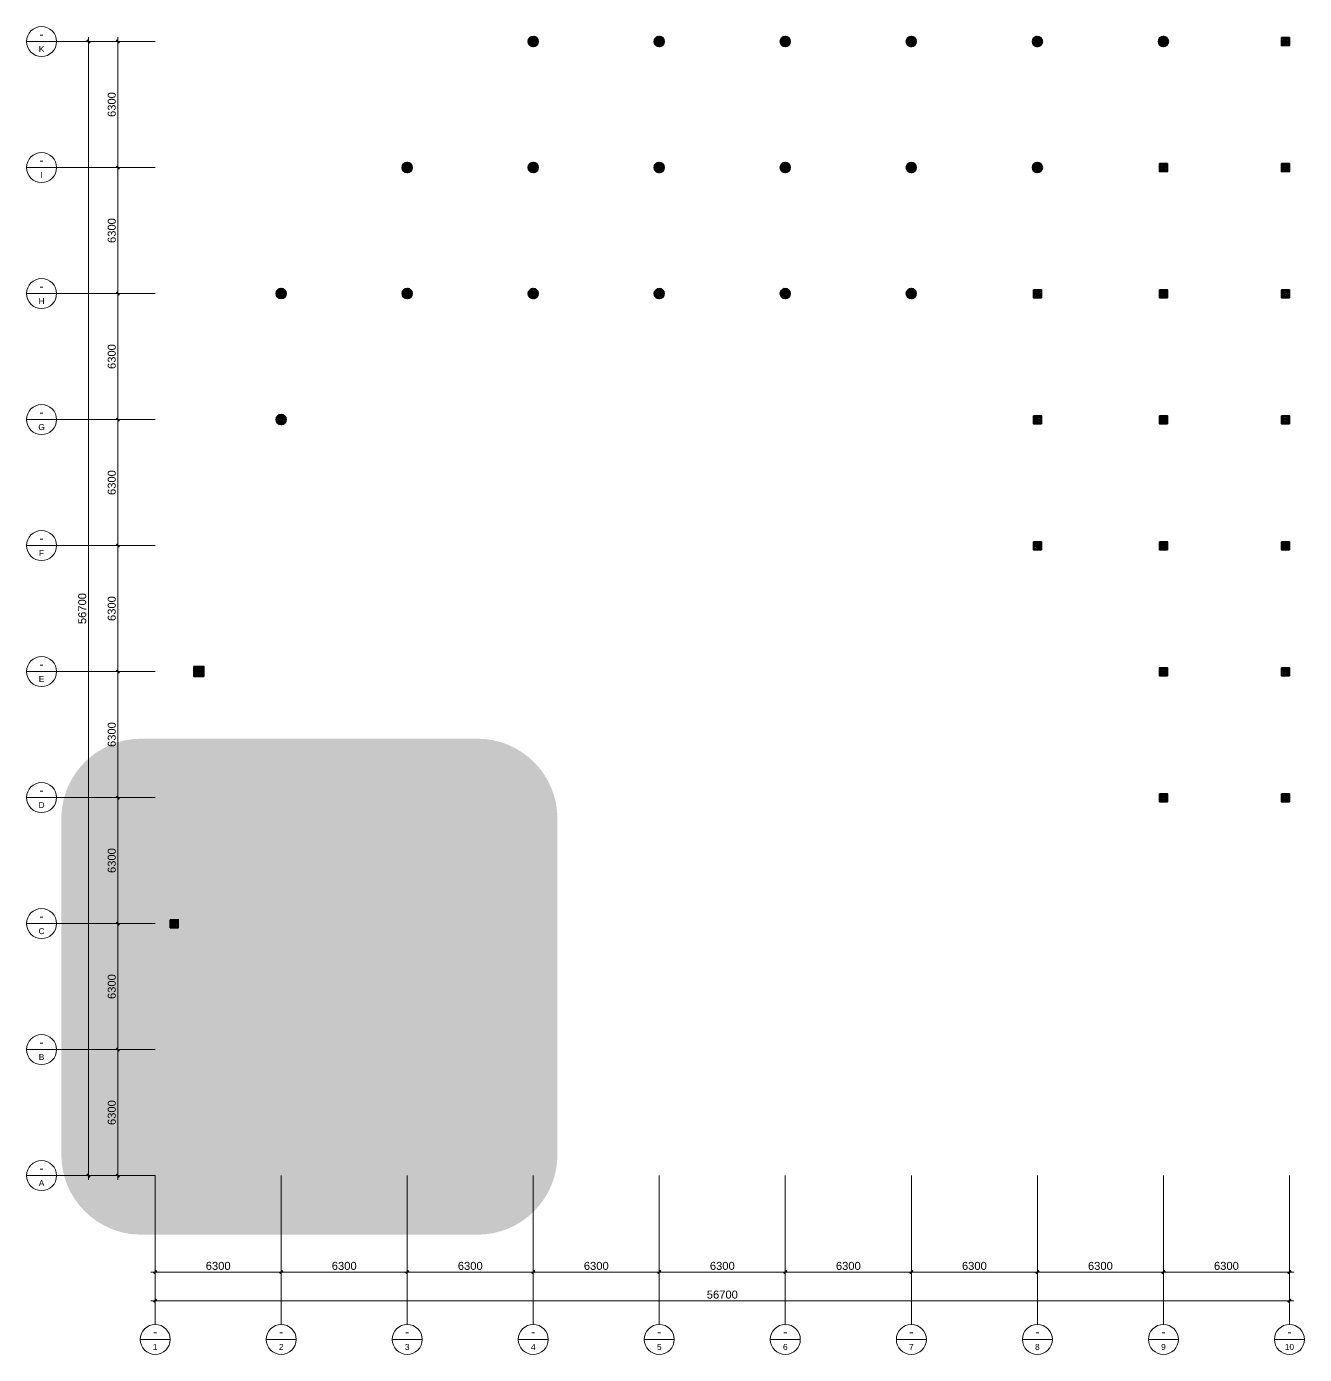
# Model space of a CAD drawing. Header units: millimetres. Extents: x -1030105 to 906887, y -616134 to 1220667.
# Drawn here: x 311515 to 375395, y 505114 to 571505 of the extents above; entities that cross this region are included whole.
import ezdxf
from ezdxf.enums import TextEntityAlignment as Align

# ---------------------------------------------------------------- set-up
doc = ezdxf.new("R2010")
doc.units = ezdxf.units.MM
doc.header["$MEASUREMENT"] = 0
doc.layers.get('Defpoints').update_dxf_attribs({"color": 1})
for name, color, linetype in [('Dien to mau phong', 71, 'Continuous'), ('XR-BC-zColumn$0$LBC - BEACH CLUB - 240809 DG Rev$0$DA-WALL-PATT', 8, 'Continuous'), ('XR-BC-zColumn$0$LBC - BEACH CLUB - 240809 DG Rev$0$LBC - BEACH CLUB - COLUMN$0$Col 2FL$0$Col 2FL$0$S-Hatch', 8, 'Continuous')]:
    doc.layers.add(name, color=color, linetype=linetype)
for name, color, linetype, lineweight in [('GD-DIM', 9, 'Continuous', 9), ('GD-STRUCTURE', 1, 'Continuous', 35), ('GD-TEXT-NOTE', 4, 'Continuous', 9)]:
    doc.layers.add(name, color=color, linetype=linetype, lineweight=lineweight)
doc.styles.add('A1 - LUOI TRUC ( KHOI DE )$0$Arial', font='arial.ttf')
doc.styles.add('arial', font='arial.ttf', dxfattribs={"height": 1.25})
doc.dimstyles.new('DIM 200', dxfattribs={"dimscale": 200, "dimtxt": 2, "dimasz": 0.8, "dimexe": 1, "dimexo": 1, "dimgap": 0.5, "dimtad": 1, "dimdec": 0, "dimtxsty": 'arial', "dimblk": 'USS', "dimcen": 1.2, "dimdle": 1, "dimclrd": 8, "dimclre": 8, "dimclrt": 256, "dimadec": 1, "dimazin": 2, "dimtfac": 1, "dimtdec": 0, "dimtix": 1, "dimtmove": 2, "dimatfit": 0, "dimldrblk": 'LEADER-ARROW', "dimfxl": 1, "dimlwd": 9, "dimlwe": 9, "dimarcsym": 0})

# ---------------------------------------------------------------- blocks, each defined once
blk = doc.blocks.new('XR_BC_Col_BFL$0$C_45x45')
at = {"layer": 'GD-STRUCTURE'}
h = blk.add_hatch(color=256, dxfattribs=at)
h.dxf.hatch_style = 1
h.paths.add_polyline_path([(-249.9999999894644, 249.9999999981665), (-249.9999999894644, -250.0000000018335), (250.0000000105356, -250.0000000018335), (250.0000000105356, 249.9999999981665)])
blk.add_lwpolyline([(-249.9999999894644, 249.9999999981665), (-249.9999999894644, -250.0000000018335), (250.0000000105356, -250.0000000018335), (250.0000000105356, 249.9999999981665)], close=True, dxfattribs=at)
blk = doc.blocks.new('XR-BC-zColumn$0$LBC - BEACH CLUB - 240809 DG Rev$0$LBC - BEACH CLUB - COLUMN$0$RGSERHG')
h = blk.add_hatch()
h.set_pattern_fill('1BT-01', color=8, scale=20, angle=175, pattern_type=2)
h.set_pattern_definition([(225, (-7119615, -1076695), (-141.8123164251557, 25.00533762429768), [15, -165]), (170, (-7119615, -1076695), (14.53309575937185, -152.2845582153077), [12, -132]), (275.4514, (-7119626.81769274, -1076692.91622281), (-127.279318845554, -127.2791203212298), [12.748038, -140.2284224]), (221.1842, (-7119618.48622971, -1076734.847787924), (-209.7507883188072, 51.58107015833942), [22.5, -247.5]), (271.6356, (-7119635.965459294, -1076730.54935445), (-203.20119966676, -177.7899671973613), [19.12205759999999, -210.3426]), (166.1842000000001, (-7119618.48622971, -1076734.847787924), (-203.2010608876388, -177.790125901653), [18, -198]), (196, (-7119637.538566244, -1076723.142726088), (-111.9090184227618, 90.62213634221807), [15, -165]), (141, (-7119637.538566244, -1076723.142726088), (-61.11808688085385, -140.2368603442294), [12, -132]), (246.4514, (-7119646.864312973, -1076715.590875433), (-173.0271425618234, -49.61458870558845), [12.748038, -140.2284224]), (212.5, (-7119615, -1076695), (-8.225438896689198, -66.1134581984397), [0, -130.3999999999999, 0, -134, 0, -132.5]), (182.5, (-7119615, -1076695), (-59.28874482535977, -73.99656706248861), [0, -76.39999999999999, 0, -127.4, 0, -50.5]), (142.5, (-7119570.569716465, -1076698.887146126), (-105.965058807757, 13.79894691157983), [0, -50, 0, -156, 0, -207]), (132.5, (-7119550.645822504, -1076700.630260981), (-117.9383387974469, -9.779205780565105), [0, -65, 0, -103.6, 0, -147]), (220, (-7119615, -1076695), (54.63694682335584, -65.11377766511313), []), (220, (-7119617.135315698, -1076719.406770103), (54.63694682335584, -65.11377766511313), [])])
edge = h.paths.add_edge_path()
edge.add_arc((-7119615, -1076695), 250, 0, 360)
at = {"layer": 'XR-BC-zColumn$0$LBC - BEACH CLUB - 240809 DG Rev$0$LBC - BEACH CLUB - COLUMN$0$Col 2FL$0$Col 2FL$0$S-Hatch'}
h = blk.add_hatch(dxfattribs=at)
h.set_pattern_fill('ANSI32', color=256, scale=250, angle=-90.00000000000001)
h.set_pattern_definition([(315, (-7119759.102973502, -1076233.445467707), (66.29126073623885, 66.29126073623883), []), (315, (-7119759.102973502, -1076277.639641457), (66.29126073623885, 66.29126073623883), [])])
edge = h.paths.add_edge_path()
edge.add_arc((-7119365, -1076695), 1e-09, 0, 0)
h = blk.add_hatch(dxfattribs=at)
h.set_pattern_fill('AR-CONC', color=256, scale=10, angle=-90.00000000000001)
h.set_pattern_definition([(319.9999999999999, (-7119759.102973502, -1076233.445467707), (-6.275213498259527, -71.72601826007535), [7.5, -82.5]), (265, (-7119759.102973502, -1076233.445467707), (75.21921337000119, 13.87513336129999), [6, -66]), (10.45144445999999, (-7119759.625907902, -1076239.422635807), (68.94399909686292, -57.85088467271121), [6.374019199999997, -70.11421119999996]), (316.1842, (-7119739.102973502, -1076233.445467707), (-16.55192807930768, -106.7241330671572), [11.25, -123.75]), (6.635635489999989, (-7119740.482304201, -1076242.339142207), (97.41186007745503, -93.46619456742286), [9.5610342, -105.171376]), (261.1841639899999, (-7119739.102973502, -1076233.445467707), (97.41186002699901, -93.46619450547735), [9, -99.0000001]), (290.9999999999999, (-7119744.102973502, -1076243.445467707), (-40.2618890665339, -59.69070521184616), [7.5, -82.5]), (236, (-7119744.102973502, -1076243.445467707), (72.5150045046853, -24.33153319215819), [6, -66]), (341.4514447399999, (-7119747.458130902, -1076248.419693107), (32.25311528063536, -84.02223767299712), [6.374019000000001, -70.1142112]), (307.5, (-7119759.102973502, -1076233.445467707), (33.28938538313115, -1.215985531729074), [0, -65.19999999999996, 0, -66.99999999999997, 0, -66.24999999999997]), (277.5, (-7119759.102973502, -1076233.445467707), (39.44117118823602, -26.30695374421487), [0, -38.19999999999999, 0, -63.7, 0, -25.25]), (237.5, (-7119759.102973502, -1076211.145467707), (-2.255487173437988, -53.3822436172409), [0, -25, 0, -78, 0, -103.5]), (227.5, (-7119759.102973502, -1076201.145467707), (10.01049823323176, -58.31861693423862), [0, -32.5, 0, -51.8, 0, -73.5])])
edge = h.paths.add_edge_path()
edge.add_arc((-7119365, -1076695), 1e-09, 0, 0)
at = {"color": 0}
blk.add_circle((-7119615, -1076695), 250, dxfattribs=at).dxf.unprotected_set("ltscale", 0)
blk = doc.blocks.new('*U1465')
at = {"layer": 'XR-BC-zColumn$0$LBC - BEACH CLUB - 240809 DG Rev$0$DA-WALL-PATT'}
h = blk.add_hatch(dxfattribs=at)
h.set_pattern_fill('1BT-01', color=256, scale=20, pattern_type=2)
h.set_pattern_definition([(49.99999999999999, (0, 0), (143.4520365201507, -12.55042699651902), [15, -165]), (355, (0, 0), (-27.7502667226, 150.4384267400024), [12, -132]), (100.4514, (11.954336, -1.045868), (115.7018763428043, 137.8879084121907), [12.748038, -140.2284224]), (46.18420000000001, (0, 40), (213.4482097251289, -33.10380286580362), [22.5, -247.5]), (96.6356, (17.787349, 37.2413386), (186.9325411097407, 194.8235741800883), [19.1220576, -210.3426]), (351.1842, (0, 40), (186.9323890267254, 194.8237201850649), [18, -198]), (21, (20, 30), (119.3814104236923, -80.52377813306776), [15, -165]), (326.0000000000001, (20, 30), (48.66306638431634, 145.0300090093706), [12, -132]), (71.4514, (29.9484466, 23.2896788), (168.044525716298, 64.50609934199048), [12.748038, -140.2284224]), (37.50000000000001, (0, 0), (2.431971063458134, 66.5787707662623), [0, -130.4, 0, -134, 0, -132.5]), (7.499999999999999, (0, 0), (52.61390748842972, 78.88234237647205), [0, -76.39999999999999, 0, -127.4, 0, -50.5]), (327.5, (-44.6, 0), (106.7644872344818, -4.510974346875951), [0, -50, 0, -156, 0, -207]), (317.5, (-64.6, 0), (116.6372338684772, 20.02099646646354), [0, -65, 0, -103.6, 0, -147]), (45, (0, 0), (-60.10407640085654, 60.10407640085654), []), (45, (0, 24.5), (-60.10407640085654, 60.10407640085654), [])])
h.paths.add_polyline_path([(6.123233995736766e-15, 0), (400, 0), (400, 400), (6.123233995736766e-15, 400)])
at = {"color": 0}
blk.add_lwpolyline([(6.123233995736766e-15, 0), (400, 0), (400, 400), (6.123233995736766e-15, 400)], close=True, dxfattribs=at).dxf.unprotected_set("ltscale", 0)
blk = doc.blocks.new('cot ngoai nha tang ham')
for p in [(7079273.121179713, 1046875.974125054), (7085573.121179713, 1046875.974125054), (7091873.121179713, 1046875.974125054), (7098173.121179713, 1046875.974125054), (7104473.121179713, 1046875.974125054), (7110773.121179713, 1046875.974125054), (7072973.121179713, 1040575.974125054), (7079273.121179713, 1040575.974125054), (7085573.121179713, 1040575.974125054), (7091873.121179713, 1040575.974125054), (7098173.121179713, 1040575.974125054), (7104473.121179713, 1040575.974125054), (7066673.121179713, 1034275.974125054), (7072973.121179713, 1034275.974125054), (7079273.121179713, 1034275.974125054), (7085573.121179713, 1034275.974125054), (7091873.121179713, 1034275.974125054), (7098173.121179713, 1034275.974125054), (7066673.121179713, 1027975.974125054)]:
    blk.add_blockref('XR-BC-zColumn$0$LBC - BEACH CLUB - 240809 DG Rev$0$LBC - BEACH CLUB - COLUMN$0$RGSERHG', p)
at = {"rotation": 270}
for p in [(-2939.741756570496, -29625.60970710369), (-9039.741756570496, -35925.60970710369), (-2939.741756570496, -35925.60970710369), (-15339.7417565705, -42225.60970710369), (-9039.741756570496, -42225.60970710369), (-2939.741756570496, -42225.60970710369), (-15339.74175656863, -48525.60970710369), (-9039.7420375105, -48528.99420688092), (-2939.742037510499, -48528.99420688092), (-15339.74175656863, -54825.60970710369), (-9039.7420375105, -54828.99420688092), (-2939.742037510499, -54828.99420688092), (-9039.7420375105, -61127.49590625218), (-2939.742037510499, -61127.49590625218), (-9039.742037510485, -67428.81319800223), (-2939.742037510485, -67428.81319800223), (-58489.73261661173, -73725.61189569288)]:
    blk.add_blockref('*U1465', p, dxfattribs=at)
blk = doc.blocks.new('USS')
blk.add_line((1.360799999994924, 1.70530256582424e-13), (-1.360800000005838, 1.70530256582424e-13))
at = {"const_width": 0.5644799999999996}
blk.add_lwpolyline([(0.4846792720936719, 0.4846792720970825), (-0.4846792720973099, -0.4846792720962299)], dxfattribs=at)
blk = doc.blocks.new('*D1546')
at = {"layer": 'Defpoints', "color": 0, "transparency": 16777216}
for p in [(0, -3820.090992348269), (6300, -3820.090992348269), (6300, -4820.090992348269)]:
    blk.add_point(p, dxfattribs=at)
at = {"layer": 'GD-DIM', "color": 8, "lineweight": 9, "transparency": 16777216}
for p, q in [((-1.224646799147353e-14, -4020.090992348269), (-7.347880794884119e-14, -5020.090992348269)), ((6300, -4020.090992348269), (6300, -5020.090992348269)), ((159.9999999999999, -4820.090992348269), (6140, -4820.090992348269))]:
    blk.add_line(p, q, dxfattribs=at)
at = {"layer": 'GD-DIM', "color": 8, "lineweight": 9, "transparency": 16777216, "xscale": 160, "yscale": 160, "zscale": 160, "rotation": 180}
blk.add_blockref('USS', (-6.123233995736766e-14, -4820.090992348269), dxfattribs=at)
at = {"layer": 'GD-DIM', "color": 8, "lineweight": 9, "transparency": 16777216, "xscale": 160, "yscale": 160, "zscale": 160}
blk.add_blockref('USS', (6300, -4820.090992348269), dxfattribs=at)
at = {"layer": 'GD-DIM', "transparency": 16777216, "insert": (3150, -4515.72537161157), "char_height": 400, "attachment_point": 5, "style": 'arial'}
blk.add_mtext('6300', dxfattribs=at)
blk = doc.blocks.new('LEADER-ARROW')
blk.add_line((0.1767766952963825, 0), (-2.599849472562596, 0))
at = {"const_width": 0.25}
for points in [[(0.08838834764793546, -0.08838834764856074), (-1.060660171780398, 1.06066017178)], [(0.08838834764793546, 0.08838834764810599), (-1.060660171780398, -1.06066017178)]]:
    blk.add_lwpolyline(points, dxfattribs=at)
blk = doc.blocks.new('*D1547')
at = {"layer": 'Defpoints', "color": 0, "transparency": 16777216}
for p in [(6300, -3820.090992348269), (12600, -3820.090992348269), (12600, -4820.090992348269)]:
    blk.add_point(p, dxfattribs=at)
at = {"layer": 'GD-DIM', "color": 8, "lineweight": 9, "transparency": 16777216}
for p, q in [((6300, -4020.090992348269), (6300, -5020.090992348269)), ((12600, -4020.090992348269), (12600, -5020.090992348269)), ((6460, -4820.090992348269), (12440, -4820.090992348269))]:
    blk.add_line(p, q, dxfattribs=at)
at = {"layer": 'GD-DIM', "color": 8, "lineweight": 9, "transparency": 16777216, "xscale": 160, "yscale": 160, "zscale": 160, "rotation": 180}
blk.add_blockref('USS', (6300, -4820.090992348269), dxfattribs=at)
at = {"layer": 'GD-DIM', "color": 8, "lineweight": 9, "transparency": 16777216, "xscale": 160, "yscale": 160, "zscale": 160}
blk.add_blockref('USS', (12600, -4820.090992348269), dxfattribs=at)
at = {"layer": 'GD-DIM', "transparency": 16777216, "insert": (9450, -4515.72537161157), "char_height": 400, "attachment_point": 5, "style": 'arial'}
blk.add_mtext('6300', dxfattribs=at)
blk = doc.blocks.new('*D1548')
at = {"layer": 'Defpoints', "color": 0, "transparency": 16777216}
for p in [(12600, -3820.090992348269), (18900, -3820.090992348269), (18900, -4820.090992348269)]:
    blk.add_point(p, dxfattribs=at)
at = {"layer": 'GD-DIM', "color": 8, "lineweight": 9, "transparency": 16777216}
for p, q in [((12600, -4020.090992348269), (12600, -5020.090992348269)), ((18900, -4020.090992348269), (18900, -5020.090992348269)), ((12760, -4820.090992348269), (18740, -4820.090992348269))]:
    blk.add_line(p, q, dxfattribs=at)
at = {"layer": 'GD-DIM', "color": 8, "lineweight": 9, "transparency": 16777216, "xscale": 160, "yscale": 160, "zscale": 160, "rotation": 180}
blk.add_blockref('USS', (12600, -4820.090992348269), dxfattribs=at)
at = {"layer": 'GD-DIM', "color": 8, "lineweight": 9, "transparency": 16777216, "xscale": 160, "yscale": 160, "zscale": 160}
blk.add_blockref('USS', (18900, -4820.090992348269), dxfattribs=at)
at = {"layer": 'GD-DIM', "transparency": 16777216, "insert": (15750, -4515.72537161157), "char_height": 400, "attachment_point": 5, "style": 'arial'}
blk.add_mtext('6300', dxfattribs=at)
blk = doc.blocks.new('*D1549')
at = {"layer": 'Defpoints', "color": 0, "transparency": 16777216}
for p in [(18900, -3820.090992348269), (25200, -3820.090992348269), (25200, -4820.090992348269)]:
    blk.add_point(p, dxfattribs=at)
at = {"layer": 'GD-DIM', "color": 8, "lineweight": 9, "transparency": 16777216}
for p, q in [((18900, -4020.090992348269), (18900, -5020.090992348269)), ((25200, -4020.090992348269), (25200, -5020.090992348269)), ((19060, -4820.090992348269), (25040, -4820.090992348269))]:
    blk.add_line(p, q, dxfattribs=at)
at = {"layer": 'GD-DIM', "color": 8, "lineweight": 9, "transparency": 16777216, "xscale": 160, "yscale": 160, "zscale": 160, "rotation": 180}
blk.add_blockref('USS', (18900, -4820.090992348269), dxfattribs=at)
at = {"layer": 'GD-DIM', "color": 8, "lineweight": 9, "transparency": 16777216, "xscale": 160, "yscale": 160, "zscale": 160}
blk.add_blockref('USS', (25200, -4820.090992348269), dxfattribs=at)
at = {"layer": 'GD-DIM', "transparency": 16777216, "insert": (22050, -4515.72537161157), "char_height": 400, "attachment_point": 5, "style": 'arial'}
blk.add_mtext('6300', dxfattribs=at)
blk = doc.blocks.new('*D1550')
at = {"layer": 'Defpoints', "color": 0, "transparency": 16777216}
for p in [(25200, -3820.090992348269), (31500, -3820.090992348269), (31500, -4820.090992348269)]:
    blk.add_point(p, dxfattribs=at)
at = {"layer": 'GD-DIM', "color": 8, "lineweight": 9, "transparency": 16777216}
for p, q in [((25200, -4020.090992348269), (25200, -5020.090992348269)), ((31500, -4020.090992348269), (31500, -5020.090992348269)), ((25360, -4820.090992348269), (31340, -4820.090992348269))]:
    blk.add_line(p, q, dxfattribs=at)
at = {"layer": 'GD-DIM', "color": 8, "lineweight": 9, "transparency": 16777216, "xscale": 160, "yscale": 160, "zscale": 160, "rotation": 180}
blk.add_blockref('USS', (25200, -4820.090992348269), dxfattribs=at)
at = {"layer": 'GD-DIM', "color": 8, "lineweight": 9, "transparency": 16777216, "xscale": 160, "yscale": 160, "zscale": 160}
blk.add_blockref('USS', (31500, -4820.090992348269), dxfattribs=at)
at = {"layer": 'GD-DIM', "transparency": 16777216, "insert": (28350, -4515.72537161157), "char_height": 400, "attachment_point": 5, "style": 'arial'}
blk.add_mtext('6300', dxfattribs=at)
blk = doc.blocks.new('*D1551')
at = {"layer": 'Defpoints', "color": 0, "transparency": 16777216}
for p in [(31500, -3820.090992348269), (37800, -3820.090992348269), (37800, -4820.090992348269)]:
    blk.add_point(p, dxfattribs=at)
at = {"layer": 'GD-DIM', "color": 8, "lineweight": 9, "transparency": 16777216}
for p, q in [((31500, -4020.090992348269), (31500, -5020.090992348269)), ((37800, -4020.090992348269), (37800, -5020.090992348269)), ((31660, -4820.090992348269), (37640, -4820.090992348269))]:
    blk.add_line(p, q, dxfattribs=at)
at = {"layer": 'GD-DIM', "color": 8, "lineweight": 9, "transparency": 16777216, "xscale": 160, "yscale": 160, "zscale": 160, "rotation": 180}
blk.add_blockref('USS', (31500, -4820.090992348269), dxfattribs=at)
at = {"layer": 'GD-DIM', "color": 8, "lineweight": 9, "transparency": 16777216, "xscale": 160, "yscale": 160, "zscale": 160}
blk.add_blockref('USS', (37800, -4820.090992348269), dxfattribs=at)
at = {"layer": 'GD-DIM', "transparency": 16777216, "insert": (34650, -4515.72537161157), "char_height": 400, "attachment_point": 5, "style": 'arial'}
blk.add_mtext('6300', dxfattribs=at)
blk = doc.blocks.new('*D1552')
at = {"layer": 'Defpoints', "color": 0, "transparency": 16777216}
for p in [(37800, -3820.090992348269), (44100, -3820.090992348269), (44100, -4820.090992348269)]:
    blk.add_point(p, dxfattribs=at)
at = {"layer": 'GD-DIM', "color": 8, "lineweight": 9, "transparency": 16777216}
for p, q in [((37800, -4020.090992348269), (37800, -5020.090992348269)), ((44100, -4020.090992348269), (44100, -5020.090992348269)), ((37960, -4820.090992348269), (43940, -4820.090992348269))]:
    blk.add_line(p, q, dxfattribs=at)
at = {"layer": 'GD-DIM', "color": 8, "lineweight": 9, "transparency": 16777216, "xscale": 160, "yscale": 160, "zscale": 160, "rotation": 180}
blk.add_blockref('USS', (37800, -4820.090992348269), dxfattribs=at)
at = {"layer": 'GD-DIM', "color": 8, "lineweight": 9, "transparency": 16777216, "xscale": 160, "yscale": 160, "zscale": 160}
blk.add_blockref('USS', (44100, -4820.090992348269), dxfattribs=at)
at = {"layer": 'GD-DIM', "transparency": 16777216, "insert": (40950, -4515.72537161157), "char_height": 400, "attachment_point": 5, "style": 'arial'}
blk.add_mtext('6300', dxfattribs=at)
blk = doc.blocks.new('*D1553')
at = {"layer": 'Defpoints', "color": 0, "transparency": 16777216}
for p in [(0, -4255.090992348269), (56700, -4255.090992348269), (56700, -6255.090992348269)]:
    blk.add_point(p, dxfattribs=at)
at = {"layer": 'GD-DIM', "color": 8, "lineweight": 9, "transparency": 16777216}
for p, q in [((-1.224646799147353e-14, -4455.090992348269), (-1.347111479062089e-13, -6455.090992348269)), ((56700, -4455.090992348269), (56700, -6455.090992348269)), ((159.9999999999999, -6255.090992348269), (56540, -6255.090992348269))]:
    blk.add_line(p, q, dxfattribs=at)
at = {"layer": 'GD-DIM', "color": 8, "lineweight": 9, "transparency": 16777216, "xscale": 160, "yscale": 160, "zscale": 160, "rotation": 180}
blk.add_blockref('USS', (-1.224646799147353e-13, -6255.090992348269), dxfattribs=at)
at = {"layer": 'GD-DIM', "color": 8, "lineweight": 9, "transparency": 16777216, "xscale": 160, "yscale": 160, "zscale": 160}
blk.add_blockref('USS', (56700, -6255.090992348269), dxfattribs=at)
at = {"layer": 'GD-DIM', "transparency": 16777216, "insert": (28350, -5950.861797259592), "char_height": 400, "attachment_point": 5, "style": 'arial'}
blk.add_mtext('56700', dxfattribs=at)
blk = doc.blocks.new('*D1554')
at = {"layer": 'Defpoints', "color": 0, "transparency": 16777216}
for p in [(-2864.892118757592, 6300.000000000004), (-1864.89211895361, 6300.000000000005), (-2864.892118757592, 0)]:
    blk.add_point(p, dxfattribs=at)
at = {"layer": 'GD-DIM', "color": 8, "lineweight": 9, "transparency": 16777216}
for p, q in [((-2664.892118757592, 6300.000000000004), (-1664.89211895361, 6300.000000000005)), ((-1864.892118953609, 160.0000000000002), (-1864.89211895361, 6140.000000000004)), ((-2664.892118757592, 3.216245299353275e-14), (-1664.892118953609, 1.929747179296744e-13))]:
    blk.add_line(p, q, dxfattribs=at)
at = {"layer": 'GD-DIM', "color": 8, "lineweight": 9, "transparency": 16777216, "xscale": 160, "yscale": 160, "zscale": 160}
for p, rotation in [((-1864.89211895361, 6300.000000000005), 90), ((-1864.892118953609, 1.608122649361416e-13), 270)]:
    blk.add_blockref('USS', p, dxfattribs=dict(at, rotation=rotation))
at = {"layer": 'GD-DIM', "transparency": 16777216, "insert": (-2169.257739690307, 3150.000000000002), "char_height": 400, "attachment_point": 5, "rotation": 90, "style": 'arial'}
blk.add_mtext('6300', dxfattribs=at)
blk = doc.blocks.new('*D1555')
at = {"layer": 'Defpoints', "color": 0, "transparency": 16777216}
for p in [(-2864.892118757592, 12600.00000000001), (-1864.892118957336, 12600.00000000001), (-2864.892118757592, 6300.000000000004)]:
    blk.add_point(p, dxfattribs=at)
at = {"layer": 'GD-DIM', "color": 8, "lineweight": 9, "transparency": 16777216}
for p, q in [((-2664.892118757592, 12600.00000000001), (-1664.892118957336, 12600.00000000001)), ((-1864.892118957334, 6460.000000000005), (-1864.892118957336, 12440.00000000001)), ((-2664.892118757592, 6300.000000000004), (-1664.892118957334, 6300.000000000005))]:
    blk.add_line(p, q, dxfattribs=at)
at = {"layer": 'GD-DIM', "color": 8, "lineweight": 9, "transparency": 16777216, "xscale": 160, "yscale": 160, "zscale": 160}
for p, rotation in [((-1864.892118957336, 12600.00000000001), 90), ((-1864.892118957334, 6300.000000000005), 270)]:
    blk.add_blockref('USS', p, dxfattribs=dict(at, rotation=rotation))
at = {"layer": 'GD-DIM', "transparency": 16777216, "insert": (-2169.257739694031, 9450.000000000004), "char_height": 400, "attachment_point": 5, "rotation": 90, "style": 'arial'}
blk.add_mtext('6300', dxfattribs=at)
blk = doc.blocks.new('*D1556')
at = {"layer": 'Defpoints', "color": 0, "transparency": 16777216}
for p in [(-2864.892118757592, 18900.00000000001), (-1864.892118961061, 18900.00000000001), (-2864.892118757592, 12600.00000000001)]:
    blk.add_point(p, dxfattribs=at)
at = {"layer": 'GD-DIM', "color": 8, "lineweight": 9, "transparency": 16777216}
for p, q in [((-2664.892118757592, 18900.00000000001), (-1664.892118961061, 18900.00000000001)), ((-1864.89211896106, 12760.00000000001), (-1864.892118961061, 18740.00000000001)), ((-2664.892118757592, 12600.00000000001), (-1664.89211896106, 12600.00000000001))]:
    blk.add_line(p, q, dxfattribs=at)
at = {"layer": 'GD-DIM', "color": 8, "lineweight": 9, "transparency": 16777216, "xscale": 160, "yscale": 160, "zscale": 160}
for p, rotation in [((-1864.892118961061, 18900.00000000001), 90), ((-1864.89211896106, 12600.00000000001), 270)]:
    blk.add_blockref('USS', p, dxfattribs=dict(at, rotation=rotation))
at = {"layer": 'GD-DIM', "transparency": 16777216, "insert": (-2169.257739697754, 15750), "char_height": 400, "attachment_point": 5, "rotation": 90, "style": 'arial'}
blk.add_mtext('6300', dxfattribs=at)
blk = doc.blocks.new('*D1557')
at = {"layer": 'Defpoints', "color": 0, "transparency": 16777216}
for p in [(-2864.892118757592, 25200.00000000001), (-1864.892118964786, 25200.00000000001), (-2864.892118757592, 18900.00000000001)]:
    blk.add_point(p, dxfattribs=at)
at = {"layer": 'GD-DIM', "color": 8, "lineweight": 9, "transparency": 16777216}
for p, q in [((-2664.892118757592, 25200.00000000001), (-1664.892118964786, 25200.00000000001)), ((-1864.892118964785, 19060.00000000001), (-1864.892118964786, 25040.00000000001)), ((-2664.892118757592, 18900.00000000001), (-1664.892118964785, 18900.00000000001))]:
    blk.add_line(p, q, dxfattribs=at)
at = {"layer": 'GD-DIM', "color": 8, "lineweight": 9, "transparency": 16777216, "xscale": 160, "yscale": 160, "zscale": 160}
for p, rotation in [((-1864.892118964786, 25200.00000000001), 90), ((-1864.892118964785, 18900.00000000001), 270)]:
    blk.add_blockref('USS', p, dxfattribs=dict(at, rotation=rotation))
at = {"layer": 'GD-DIM', "transparency": 16777216, "insert": (-2169.257739701477, 22050.00000000001), "char_height": 400, "attachment_point": 5, "rotation": 90, "style": 'arial'}
blk.add_mtext('6300', dxfattribs=at)
blk = doc.blocks.new('*D1558')
at = {"layer": 'Defpoints', "color": 0, "transparency": 16777216}
for p in [(-2864.892118757592, 31500.00000000001), (-1864.892118968512, 31500.00000000001), (-2864.892118757592, 25200.00000000001)]:
    blk.add_point(p, dxfattribs=at)
at = {"layer": 'GD-DIM', "color": 8, "lineweight": 9, "transparency": 16777216}
for p, q in [((-2664.892118757592, 31500.00000000001), (-1664.892118968512, 31500.00000000001)), ((-1864.89211896851, 25360.00000000001), (-1864.892118968512, 31340.00000000001)), ((-2664.892118757592, 25200.00000000001), (-1664.89211896851, 25200.00000000001))]:
    blk.add_line(p, q, dxfattribs=at)
at = {"layer": 'GD-DIM', "color": 8, "lineweight": 9, "transparency": 16777216, "xscale": 160, "yscale": 160, "zscale": 160}
for p, rotation in [((-1864.892118968512, 31500.00000000001), 90), ((-1864.89211896851, 25200.00000000001), 270)]:
    blk.add_blockref('USS', p, dxfattribs=dict(at, rotation=rotation))
at = {"layer": 'GD-DIM', "transparency": 16777216, "insert": (-2169.257739705201, 28350.00000000001), "char_height": 400, "attachment_point": 5, "rotation": 90, "style": 'arial'}
blk.add_mtext('6300', dxfattribs=at)
blk = doc.blocks.new('*D1559')
at = {"layer": 'Defpoints', "color": 0, "transparency": 16777216}
for p in [(-2864.892118757592, 37800.00000000001), (-1864.892118972237, 37800.00000000001), (-2864.892118757592, 31500.00000000001)]:
    blk.add_point(p, dxfattribs=at)
at = {"layer": 'GD-DIM', "color": 8, "lineweight": 9, "transparency": 16777216}
for p, q in [((-2664.892118757592, 37800.00000000001), (-1664.892118972237, 37800.00000000001)), ((-1864.892118972235, 31660.00000000001), (-1864.892118972237, 37640.00000000001)), ((-2664.892118757592, 31500.00000000001), (-1664.892118972235, 31500.00000000001))]:
    blk.add_line(p, q, dxfattribs=at)
at = {"layer": 'GD-DIM', "color": 8, "lineweight": 9, "transparency": 16777216, "xscale": 160, "yscale": 160, "zscale": 160}
for p, rotation in [((-1864.892118972237, 37800.00000000001), 90), ((-1864.892118972235, 31500.00000000001), 270)]:
    blk.add_blockref('USS', p, dxfattribs=dict(at, rotation=rotation))
at = {"layer": 'GD-DIM', "transparency": 16777216, "insert": (-2169.257739708924, 34650.00000000001), "char_height": 400, "attachment_point": 5, "rotation": 90, "style": 'arial'}
blk.add_mtext('6300', dxfattribs=at)
blk = doc.blocks.new('*D1560')
at = {"layer": 'Defpoints', "color": 0, "transparency": 16777216}
for p in [(0, 56700.00000000003), (-5340.892118757592, 0), (-3340.892118953148, 3.216245299038795e-13)]:
    blk.add_point(p, dxfattribs=at)
at = {"layer": 'GD-DIM', "color": 8, "lineweight": 9, "transparency": 16777216}
for p, q in [((-200.0000000000001, 56700.00000000003), (-3540.892118953161, 56700.00000000003)), ((-3340.892118953161, 56540.00000000003), (-3340.892118953148, 160.0000000000003)), ((-5140.892118757592, 3.216245299353265e-14), (-3140.892118953148, 3.537869828974123e-13))]:
    blk.add_line(p, q, dxfattribs=at)
at = {"layer": 'GD-DIM', "color": 8, "lineweight": 9, "transparency": 16777216, "xscale": 160, "yscale": 160, "zscale": 160}
for p, rotation in [((-3340.892118953161, 56700.00000000003), 90), ((-3340.892118953148, 3.216245299038795e-13), 270)]:
    blk.add_blockref('USS', p, dxfattribs=dict(at, rotation=rotation))
at = {"layer": 'GD-DIM', "transparency": 16777216, "insert": (-3645.121314041822, 28350.00000000001), "char_height": 400, "attachment_point": 5, "rotation": 90, "style": 'arial'}
blk.add_mtext('56700', dxfattribs=at)
blk = doc.blocks.new('*D1561')
at = {"layer": 'Defpoints', "color": 0, "transparency": 16777216}
for p in [(-2864.892118757592, 44100.00000000001), (-1864.892118971771, 44100.00000000001), (-2864.892118757592, 37800.00000000001)]:
    blk.add_point(p, dxfattribs=at)
at = {"layer": 'GD-DIM', "color": 8, "lineweight": 9, "transparency": 16777216}
for p, q in [((-2664.892118757592, 44100.00000000001), (-1664.892118971771, 44100.00000000001)), ((-1864.89211897177, 37960.00000000001), (-1864.892118971771, 43940.00000000001)), ((-2664.892118757592, 37800.00000000001), (-1664.89211897177, 37800.00000000001))]:
    blk.add_line(p, q, dxfattribs=at)
at = {"layer": 'GD-DIM', "color": 8, "lineweight": 9, "transparency": 16777216, "xscale": 160, "yscale": 160, "zscale": 160}
for p, rotation in [((-1864.892118971771, 44100.00000000001), 90), ((-1864.89211897177, 37800.00000000001), 270)]:
    blk.add_blockref('USS', p, dxfattribs=dict(at, rotation=rotation))
at = {"layer": 'GD-DIM', "transparency": 16777216, "insert": (-2169.257739708457, 40950.00000000001), "char_height": 400, "attachment_point": 5, "rotation": 90, "style": 'arial'}
blk.add_mtext('6300', dxfattribs=at)
blk = doc.blocks.new('A1 - LUOI TRUC ( KHOI DE )$0$A$C5f1d4d95')
blk.add_line((-500, -5.820766091346741e-11), (500, 5.820766091346741e-11))
blk.add_circle((0, -5.820766091346741e-11), 500)
at = {"style": 'A1 - LUOI TRUC ( KHOI DE )$0$Arial'}
for tag, height, p in [('1', 300, (0, 250.0000000000291)), ('K1', 200, (0, -249.9999999999709))]:
    blk.add_attdef(tag, text='', height=height, dxfattribs=at).set_placement(p, align=Align.MIDDLE_CENTER)
blk = doc.blocks.new('*D1562')
at = {"layer": 'Defpoints', "color": 0, "transparency": 16777216}
for p in [(-1864.892118971773, 50400.00000000003), (0, 50400.00000000003), (-2864.892118757592, 44100.00000000001)]:
    blk.add_point(p, dxfattribs=at)
at = {"layer": 'GD-DIM', "color": 8, "lineweight": 9, "transparency": 16777216}
for p, q in [((-200.0000000000001, 50400.00000000003), (-2064.892118971773, 50400.00000000003)), ((-1864.892118971772, 44260.00000000001), (-1864.892118971773, 50240.00000000003)), ((-2664.892118757592, 44100.00000000001), (-1664.892118971772, 44100.00000000001))]:
    blk.add_line(p, q, dxfattribs=at)
at = {"layer": 'GD-DIM', "color": 8, "lineweight": 9, "transparency": 16777216, "xscale": 160, "yscale": 160, "zscale": 160}
for p, rotation in [((-1864.892118971773, 50400.00000000003), 90), ((-1864.892118971772, 44100.00000000001), 270)]:
    blk.add_blockref('USS', p, dxfattribs=dict(at, rotation=rotation))
at = {"layer": 'GD-DIM', "transparency": 16777216, "insert": (-2169.257739708458, 47250.00000000001), "char_height": 400, "attachment_point": 5, "rotation": 90, "style": 'arial'}
blk.add_mtext('6300', dxfattribs=at)
blk = doc.blocks.new('*D1563')
at = {"layer": 'Defpoints', "color": 0, "transparency": 16777216}
for p in [(-1864.892118971776, 56700.00000000003), (0, 56700.00000000003), (0, 50400.00000000003)]:
    blk.add_point(p, dxfattribs=at)
at = {"layer": 'GD-DIM', "color": 8, "lineweight": 9, "transparency": 16777216}
for p, q in [((-200.0000000000001, 56700.00000000003), (-2064.892118971776, 56700.00000000003)), ((-1864.892118971774, 50560.00000000003), (-1864.892118971776, 56540.00000000003)), ((-200.0000000000001, 50400.00000000003), (-2064.892118971774, 50400.00000000003))]:
    blk.add_line(p, q, dxfattribs=at)
at = {"layer": 'GD-DIM', "color": 8, "lineweight": 9, "transparency": 16777216, "xscale": 160, "yscale": 160, "zscale": 160}
for p, rotation in [((-1864.892118971776, 56700.00000000003), 90), ((-1864.892118971774, 50400.00000000003), 270)]:
    blk.add_blockref('USS', p, dxfattribs=dict(at, rotation=rotation))
at = {"layer": 'GD-DIM', "transparency": 16777216, "insert": (-2169.257739708458, 53550.00000000001), "char_height": 400, "attachment_point": 5, "rotation": 90, "style": 'arial'}
blk.add_mtext('6300', dxfattribs=at)
blk = doc.blocks.new('*D1564')
at = {"layer": 'Defpoints', "color": 0, "transparency": 16777216}
for p in [(50400, 0), (44100, -3820.090992348269), (50400, -4820.090992348269)]:
    blk.add_point(p, dxfattribs=at)
at = {"layer": 'GD-DIM', "color": 8, "lineweight": 9, "transparency": 16777216}
for p, q in [((50400, -200), (50400, -5020.090992348269)), ((44100, -4020.090992348269), (44100, -5020.090992348269)), ((44260, -4820.090992348269), (50240, -4820.090992348269))]:
    blk.add_line(p, q, dxfattribs=at)
at = {"layer": 'GD-DIM', "color": 8, "lineweight": 9, "transparency": 16777216, "xscale": 160, "yscale": 160, "zscale": 160, "rotation": 180}
blk.add_blockref('USS', (44100, -4820.090992348269), dxfattribs=at)
at = {"layer": 'GD-DIM', "color": 8, "lineweight": 9, "transparency": 16777216, "xscale": 160, "yscale": 160, "zscale": 160}
blk.add_blockref('USS', (50400, -4820.090992348269), dxfattribs=at)
at = {"layer": 'GD-DIM', "transparency": 16777216, "insert": (47250, -4515.72537161157), "char_height": 400, "attachment_point": 5, "style": 'arial'}
blk.add_mtext('6300', dxfattribs=at)
blk = doc.blocks.new('*D1565')
at = {"layer": 'Defpoints', "color": 0, "transparency": 16777216}
for p in [(50400, 0), (56700, 0), (56700, -4820.090992348269)]:
    blk.add_point(p, dxfattribs=at)
at = {"layer": 'GD-DIM', "color": 8, "lineweight": 9, "transparency": 16777216}
for p, q in [((50400, -200), (50400, -5020.090992348269)), ((56700, -200), (56700, -5020.090992348269)), ((50560, -4820.090992348269), (56540, -4820.090992348269))]:
    blk.add_line(p, q, dxfattribs=at)
at = {"layer": 'GD-DIM', "color": 8, "lineweight": 9, "transparency": 16777216, "xscale": 160, "yscale": 160, "zscale": 160, "rotation": 180}
blk.add_blockref('USS', (50400, -4820.090992348269), dxfattribs=at)
at = {"layer": 'GD-DIM', "color": 8, "lineweight": 9, "transparency": 16777216, "xscale": 160, "yscale": 160, "zscale": 160}
blk.add_blockref('USS', (56700, -4820.090992348269), dxfattribs=at)
at = {"layer": 'GD-DIM', "transparency": 16777216, "insert": (53550, -4515.72537161157), "char_height": 400, "attachment_point": 5, "style": 'arial'}
blk.add_mtext('6300', dxfattribs=at)
blk = doc.blocks.new('BLOCK TRUC 2')
at = {"layer": 'GD-DIM', "color": 8}
for p, q in [((0, 56700), (-4929.363764733542, 56700)), ((0, 50400), (-4929.363764733542, 50400)), ((0, 44100), (-6429.363764733542, 44100))]:
    blk.add_line(p, q, dxfattribs=at)
for points in [[(-6429.363764733542, 37800), (0, 37800)], [(-6429.363764733542, 31500), (0, 31500)], [(-6429.363764733542, 25201.49830062874), (0, 25201.49830062874)], [(-6429.363764733543, 18900.18100887863), (0, 18900.18100887863)], [(-6429.363764733542, 12600), (0, 12600)], [(-6429.363764733542, 6300), (0, 6300)], [(0, 7.275957614183426e-12), (0, -7440.590992348269)], [(6300, 7.275957614183426e-12), (6300, -7440.590992348269)], [(12600, 7.275957614183426e-12), (12600, -7440.590992348269)], [(18900, 7.275957614183426e-12), (18900, -7440.590992348269)], [(25200, 7.275957614183426e-12), (25200, -7440.590992348269)], [(31500, 7.275957614183426e-12), (31500, -7440.590992348269)], [(37800, 7.275957614183426e-12), (37800, -7440.590992348269)], [(44100, 7.275957614183426e-12), (44100, -7440.590992348269)], [(50400.00000000023, 7.275957614183426e-12), (50400.00000000023, -7440.590992348269)], [(56700.00000000023, 7.275957614183426e-12), (56700.00000000023, -7440.590992348269)], [(-6429.363764733543, -8.731149137020111e-11), (0, -8.731149137020111e-11)]]:
    blk.add_lwpolyline(points, dxfattribs=at)
at = {"layer": 'GD-DIM', "ltscale": 200, "xscale": 1.5, "yscale": 1.5, "zscale": 1.5}
for p, values in [((-5679.363764733542, 56700.00000000009), {'K1': 'K', '1': '-'}), ((-5679.363764733542, 50400.00000000009), {'K1': 'I', '1': '-'}), ((-5679.363764733542, 44100.00000000009), {'K1': 'H', '1': '-'}), ((-5679.363764733541, 37800.00000000009), {'K1': 'G', '1': '-'}), ((-5679.363764733541, 31500.00000000009), {'K1': 'F', '1': '-'}), ((-5679.363764733541, 25201.49830062882), {'K1': 'E', '1': '-'}), ((-5679.363764733542, 18900.18100887872), {'K1': 'D', '1': '-'}), ((-5679.363764733541, 12600.00000000009), {'K1': 'C', '1': '-'}), ((-5679.363764733541, 6300.000000000087), {'K1': 'B', '1': '-'}), ((-5679.363764733542, 0), {'K1': 'A', '1': '-'}), ((0, -8190.590992348181), {'K1': '1', '1': '-'}), ((6300, -8190.590992348181), {'K1': '2', '1': '-'}), ((12600, -8190.590992348181), {'K1': '3', '1': '-'}), ((18900, -8190.590992348181), {'K1': '4', '1': '-'}), ((25200, -8190.590992348181), {'K1': '5', '1': '-'}), ((31500, -8190.590992348181), {'K1': '6', '1': '-'}), ((37800, -8190.590992348181), {'K1': '7', '1': '-'}), ((44100, -8190.590992348181), {'K1': '8', '1': '-'}), ((50400.00000000023, -8190.590992348181), {'K1': '9', '1': '-'}), ((56700.00000000023, -8190.590992348181), {'K1': '10', '1': '-'})]:
    blk.add_blockref('A1 - LUOI TRUC ( KHOI DE )$0$A$C5f1d4d95', p, dxfattribs=at).add_auto_attribs(values)
at = {"layer": 'GD-DIM'}
for base, p1, p2, picture, middle in [((-3340.892118953148, 3.216245299038795e-13), (0, 56700), (-5340.892118757591, 0), '*D1560', (-3645.121314041822, 28350.00000000001)), ((-1864.892118971776, 56700.00000000003), (0, 50400), (0, 56700), '*D1563', (-2169.257739708458, 53550.00000000001)), ((-1864.892118971773, 50400.00000000003), (-2864.892118757591, 44100), (0, 50400), '*D1562', (-2169.257739708458, 47250.00000000001)), ((-1864.892118971771, 44100.00000000001), (-2864.892118757591, 37800), (-2864.892118757591, 44100), '*D1561', (-2169.257739708457, 40950.00000000001)), ((-1864.892118972237, 37800.00000000001), (-2864.892118757591, 31500), (-2864.892118757591, 37800), '*D1559', (-2169.257739708924, 34650.00000000001)), ((-1864.892118968512, 31500.00000000001), (-2864.892118757591, 25200), (-2864.892118757591, 31500), '*D1558', (-2169.257739705201, 28350.00000000001)), ((-1864.892118964786, 25200.00000000001), (-2864.892118757591, 18900), (-2864.892118757591, 25200), '*D1557', (-2169.257739701477, 22050.00000000001)), ((-1864.892118961061, 18900.00000000001), (-2864.892118757591, 12600), (-2864.892118757591, 18900), '*D1556', (-2169.257739697754, 15750)), ((-1864.892118957336, 12600.00000000001), (-2864.892118757591, 6300), (-2864.892118757591, 12600), '*D1555', (-2169.257739694031, 9450.000000000004)), ((-1864.89211895361, 6300.000000000005), (-2864.892118757591, 0), (-2864.892118757591, 6300), '*D1554', (-2169.257739690307, 3150.000000000002))]:
    dim = blk.add_linear_dim(base=base, p1=p1, p2=p2, angle=90, dimstyle='DIM 200', dxfattribs=at)
    dim.commit()
    dim.dimension.update_dxf_attribs({"geometry": picture, "text_midpoint": middle})
for base, p1, p2, picture, middle in [((50400, -4820.090992348269), (44100, -3820.090992348269), (50400, 0), '*D1564', (47250, -4515.72537161157)), ((56700, -4820.090992348269), (50400, 0), (56700, 0), '*D1565', (53550, -4515.72537161157)), ((6300, -4820.090992348269), (0, -3820.090992348269), (6300, -3820.090992348269), '*D1546', (3150, -4515.72537161157)), ((12600, -4820.090992348269), (6300, -3820.090992348269), (12600, -3820.090992348269), '*D1547', (9450, -4515.72537161157)), ((18900, -4820.090992348269), (12600, -3820.090992348269), (18900, -3820.090992348269), '*D1548', (15750, -4515.72537161157)), ((25200, -4820.090992348269), (18900, -3820.090992348269), (25200, -3820.090992348269), '*D1549', (22050, -4515.72537161157)), ((31500, -4820.090992348269), (25200, -3820.090992348269), (31500, -3820.090992348269), '*D1550', (28350, -4515.72537161157)), ((37800, -4820.090992348269), (31500, -3820.090992348269), (37800, -3820.090992348269), '*D1551', (34650, -4515.72537161157)), ((44100, -4820.090992348269), (37800, -3820.090992348269), (44100, -3820.090992348269), '*D1552', (40950, -4515.72537161157)), ((56700, -6255.090992348269), (0, -4255.090992348269), (56700, -4255.090992348269), '*D1553', (28350, -5950.861797259592))]:
    dim = blk.add_linear_dim(base=base, p1=p1, p2=p2, dimstyle='DIM 200', dxfattribs=at)
    dim.commit()
    dim.dimension.update_dxf_attribs({"geometry": picture, "text_midpoint": middle})

msp = doc.modelspace()

# ---------------------------------------------------------------- hatches: boundary and pattern name
at = {"layer": 'Dien to mau phong', "true_color": 0xe88873}
h = msp.add_hatch(dxfattribs=at)
h.set_pattern_fill('DOTS', color=11, scale=1000)
h.set_pattern_definition([(0, (54168, 447915.4117849106), (31.25, 62.5), [0, -62.5])])
edge = h.paths.add_edge_path()
edge.add_arc((317253, 531900.4117849106), 4000.000000000011, 90, 178.5042445244842, ccw=False)
edge.add_line((317253, 535900.4117849106), (334053, 535900.4117849106))
edge.add_arc((334053, 531900.4117849106), 4000, 0, 90, ccw=False)
edge.add_line((338053, 531900.4117849106), (338053, 515100.4117849106))
edge.add_arc((334053, 515100.4117849106), 4000, -90, 0, ccw=False)
edge.add_line((334053, 511100.4117849106), (317253, 511100.4117849106))
edge.add_arc((317253, 515100.4117849106), 4000, 180, 270, ccw=False)
edge.add_line((313253, 515100.4117849106), (313254.3629542196, 532004.823355688))

# ---------------------------------------------------------------- block references
at = {"layer": 'GD-STRUCTURE'}
for name, p in [('cot ngoai nha tang ham', (377184.5301011042, 600575.1395746095)), ('XR_BC_Col_BFL$0$C_45x45', (320125.9446010937, 539264.3358466289))]:
    msp.add_blockref(name, p, dxfattribs=at)
at = {"layer": 'GD-TEXT-NOTE'}
msp.add_blockref('BLOCK TRUC 2', (317944.7880635934, 514054.5388743342), dxfattribs=at)

doc.saveas('drawing.dxf')
